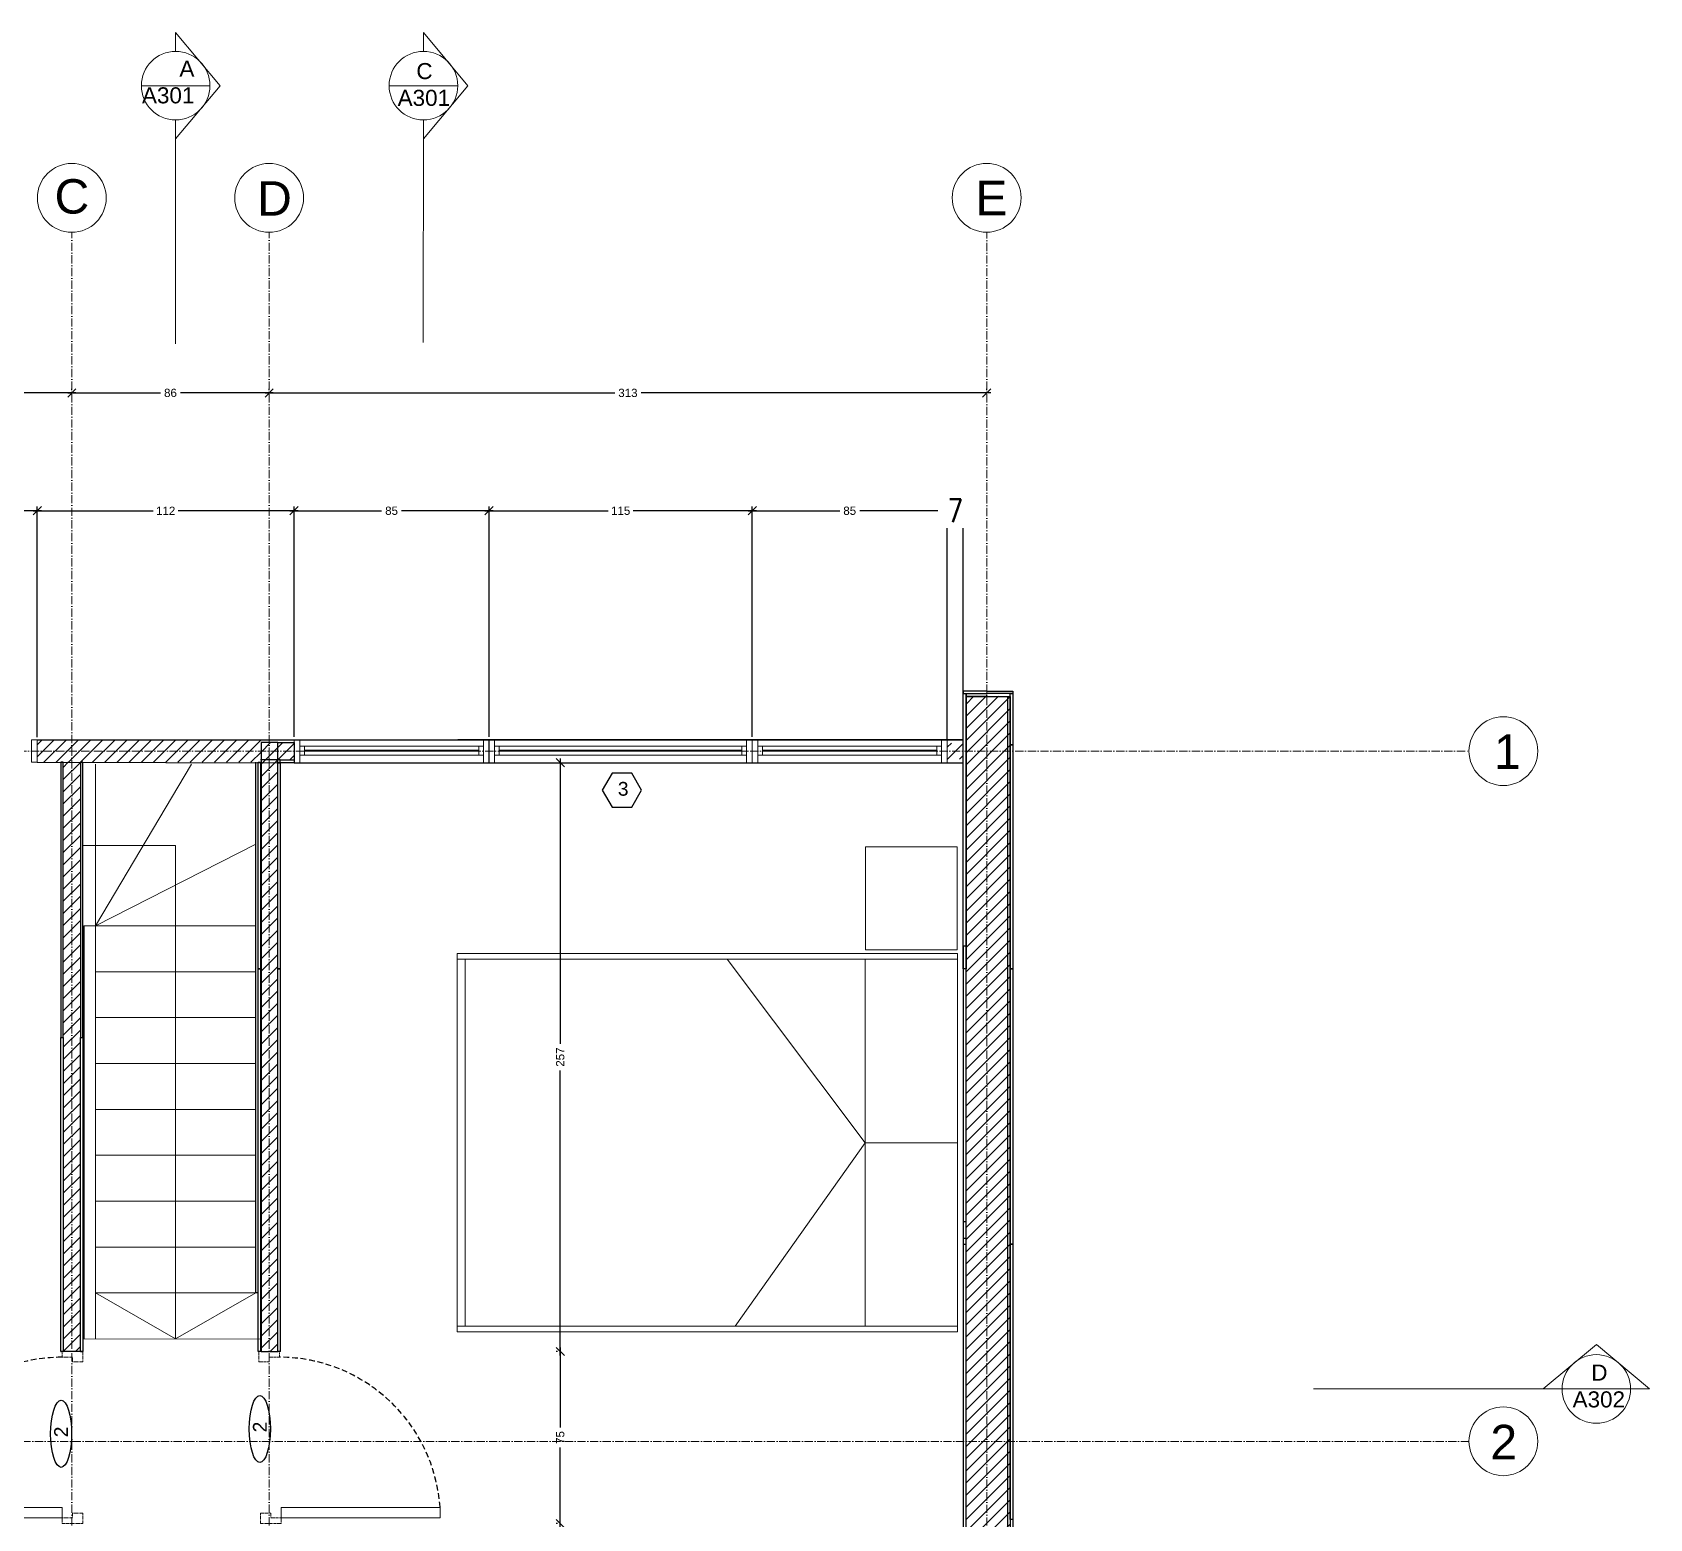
# Model space of a CAD drawing. Header units: centimetres. Extents: x 1059 to 7420, y -439 to 4439.
# Drawn here: x 3537 to 4242, y 3742 to 4390 of the extents above; entities that cross this region are included whole.
import ezdxf

# ---------------------------------------------------------------- set-up
doc = ezdxf.new("R2010")
doc.units = ezdxf.units.CM
doc.header["$MEASUREMENT"] = 0
for name, pattern in [('ACAD_ISO10W100', [18, 12, -3, 0, -3]), ('CENTER', [2, 1.25, -0.25, 0.25, -0.25]), ('HIDDEN', [0.375, 0.25, -0.125])]:
    doc.linetypes.add(name, pattern=pattern)
doc.layers.add('ARREDI', color=8, linetype='Continuous', lineweight=18)
doc.layers.add('CAMPITURE', color=7, linetype='Continuous', lineweight=25)
for name, color, linetype in [('INFISSI', 4, 'Continuous'), ('NUMERAZIONE', 30, 'Continuous'), ('quote nuove', 2, 'Continuous'), ('STRUTTURA', 1, 'Continuous')]:
    doc.layers.add(name, color=color, linetype=linetype)
doc.layers.get('0').off()
doc.styles.add('ARIAL', font='Arial.ttf')
doc.styles.add('E-ROMANS', font='romans.shx', dxfattribs={"width": 0.8})
doc.styles.get("Standard").update_dxf_attribs({"font": 'Arial.ttf'})
doc.dimstyles.new('Copia di 1', dxfattribs={"dimscale": 0.001, "dimtxt": 10000, "dimasz": 4000, "dimexe": 1.2, "dimexo": 1, "dimgap": 0.1, "dimtad": 0, "dimtoh": 1, "dimdec": 0, "dimzin": 0, "dimdsep": 46, "dimtxsty": 'E-ROMANS', "dimblk": 'OBLIQUE', "dimcen": 1.2, "dimclrd": 256, "dimclre": 256, "dimclrt": 256, "dimadec": 0, "dimazin": 0, "dimtfac": 1, "dimtdec": 0, "dimtmove": 1, "dimatfit": 3, "dimldrblk": 'OPEN90', "dimfxl": 1, "dimtfill": 1, "dimtolj": 1, "dimtzin": 0, "dimlwd": 0, "dimarcsym": 0})
doc.dimstyles.new('TICK_36', dxfattribs={"dimtxt": 3.6, "dimasz": 3.6, "dimexe": 1.8, "dimexo": 1.2, "dimgap": 1.8, "dimtad": 0, "dimdec": 0, "dimzin": 0, "dimdsep": 46, "dimtxsty": 'ARIAL', "dimblk": 'OBLIQUE', "dimcen": 1.8, "dimdle": 1.8, "dimclrd": 256, "dimclrt": 256, "dimadec": 0, "dimazin": 0, "dimtfac": 1, "dimtdec": 0, "dimtmove": 1, "dimatfit": 3, "dimldrblk": 'OPEN90', "dimfxl": 1, "dimtfill": 1, "dimtolj": 1, "dimtzin": 0, "dimarcsym": 0})
pattern_1 = [(45, (-311.728, 3670.2875), (-2.6516504, 2.6516504), [])]

# ---------------------------------------------------------------- blocks, each defined once
blk = doc.blocks.new('_Oblique')
at = {"color": 0, "linetype": 'ByBlock', "lineweight": -2}
blk.add_line((-0.5, -0.5), (0.5, 0.5), dxfattribs=at)
blk = doc.blocks.new('*D517')
at = {"layer": 'quote nuove', "lineweight": -2, "transparency": 16777216}
for p, q in [((3320.97, 4232.36), (3432.87, 4232.36)), ((3555.73, 4232.36), (3443.83, 4232.36))]:
    blk.add_line(p, q, dxfattribs=at)
at = {"layer": 'quote nuove', "color": 0, "lineweight": -2, "transparency": 16777216}
for p, q in [((3322.77, 4233.56), (3322.77, 4234.16)), ((3553.93, 4233.56), (3553.93, 4234.16))]:
    blk.add_line(p, q, dxfattribs=at)
at = {"layer": 'quote nuove', "lineweight": -2, "transparency": 16777216, "xscale": 3.6, "yscale": 3.6, "zscale": 3.6, "rotation": 180}
blk.add_blockref('_Oblique', (3322.77, 4232.36), dxfattribs=at)
at = {"layer": 'quote nuove', "lineweight": -2, "transparency": 16777216, "xscale": 3.6, "yscale": 3.6, "zscale": 3.6}
blk.add_blockref('_Oblique', (3553.93, 4232.36), dxfattribs=at)
at = {"layer": 'quote nuove', "lineweight": 0, "transparency": 16777216, "insert": (3438.35, 4232.36), "char_height": 3.6, "attachment_point": 5, "style": 'ARIAL', "bg_fill": 3, "box_fill_scale": 1.25, "bg_fill_color": 256, "bg_fill_true_color": 13158600, "bg_fill_transparency": 0}
blk.add_mtext('\\A1;231', dxfattribs=at)
blk = doc.blocks.new('_Open90')
at = {"color": 0, "linetype": 'ByBlock', "lineweight": -2}
for p, q in [((0, 0), (-1, 0)), ((-0.5, 0.5), (0, 0)), ((0, 0), (-0.5, -0.5))]:
    blk.add_line(p, q, dxfattribs=at)
blk = doc.blocks.new('*D518')
at = {"layer": 'quote nuove', "lineweight": -2, "transparency": 16777216}
for p, q in [((3552.13, 4232.36), (3592.57, 4232.36)), ((3641.73, 4232.36), (3601.28, 4232.36))]:
    blk.add_line(p, q, dxfattribs=at)
at = {"layer": 'quote nuove', "color": 0, "lineweight": -2, "transparency": 16777216}
for p, q in [((3553.93, 4233.56), (3553.93, 4234.16)), ((3639.93, 4233.56), (3639.93, 4234.16))]:
    blk.add_line(p, q, dxfattribs=at)
at = {"layer": 'quote nuove', "lineweight": -2, "transparency": 16777216, "xscale": 3.6, "yscale": 3.6, "zscale": 3.6, "rotation": 180}
blk.add_blockref('_Oblique', (3553.93, 4232.36), dxfattribs=at)
at = {"layer": 'quote nuove', "lineweight": -2, "transparency": 16777216, "xscale": 3.6, "yscale": 3.6, "zscale": 3.6}
blk.add_blockref('_Oblique', (3639.93, 4232.36), dxfattribs=at)
at = {"layer": 'quote nuove', "lineweight": 0, "transparency": 16777216, "insert": (3596.93, 4232.36), "char_height": 3.6, "attachment_point": 5, "style": 'ARIAL', "bg_fill": 3, "box_fill_scale": 1.25, "bg_fill_color": 256, "bg_fill_true_color": 13158600, "bg_fill_transparency": 0}
blk.add_mtext('\\A1;86', dxfattribs=at)
blk = doc.blocks.new('*D519')
at = {"layer": 'quote nuove', "lineweight": -2, "transparency": 16777216}
for p, q in [((3638.13, 4232.36), (3790.55, 4232.36)), ((3954.48, 4232.36), (3802.06, 4232.36))]:
    blk.add_line(p, q, dxfattribs=at)
at = {"layer": 'quote nuove', "color": 0, "lineweight": -2, "transparency": 16777216}
for p, q in [((3639.93, 4233.56), (3639.93, 4234.16)), ((3952.68, 4233.56), (3952.68, 4234.16))]:
    blk.add_line(p, q, dxfattribs=at)
at = {"layer": 'quote nuove', "lineweight": -2, "transparency": 16777216, "xscale": 3.6, "yscale": 3.6, "zscale": 3.6, "rotation": 180}
blk.add_blockref('_Oblique', (3639.93, 4232.36), dxfattribs=at)
at = {"layer": 'quote nuove', "lineweight": -2, "transparency": 16777216, "xscale": 3.6, "yscale": 3.6, "zscale": 3.6}
blk.add_blockref('_Oblique', (3952.68, 4232.36), dxfattribs=at)
at = {"layer": 'quote nuove', "lineweight": 0, "transparency": 16777216, "insert": (3796.3, 4232.36), "char_height": 3.6, "attachment_point": 5, "style": 'ARIAL', "bg_fill": 3, "box_fill_scale": 1.25, "bg_fill_color": 256, "bg_fill_true_color": 13158600, "bg_fill_transparency": 0}
blk.add_mtext('\\A1;313', dxfattribs=at)
blk = doc.blocks.new('*D598')
at = {"layer": 'quote nuove', "color": 0, "lineweight": -2, "transparency": 16777216}
for p, q in [((3763.68, 4071.2), (3768.62, 4071.2)), ((3765.62, 3814.58), (3765.02, 3814.58))]:
    blk.add_line(p, q, dxfattribs=at)
at = {"layer": 'quote nuove', "lineweight": -2, "transparency": 16777216}
for p, q in [((3766.82, 4073), (3766.82, 3948.72)), ((3766.82, 3812.78), (3766.82, 3937.06))]:
    blk.add_line(p, q, dxfattribs=at)
at = {"layer": 'quote nuove', "lineweight": -2, "transparency": 16777216, "xscale": 3.6, "yscale": 3.6, "zscale": 3.6}
for p, rotation in [((3766.82, 4071.2), 90), ((3766.82, 3814.58), 270)]:
    blk.add_blockref('_Oblique', p, dxfattribs=dict(at, rotation=rotation))
at = {"layer": 'quote nuove', "lineweight": 0, "transparency": 16777216, "insert": (3766.82, 3942.89), "char_height": 3.6, "attachment_point": 5, "rotation": 90, "style": 'ARIAL', "bg_fill": 3, "box_fill_scale": 1.25, "bg_fill_color": 256, "bg_fill_true_color": 13158600, "bg_fill_transparency": 0}
blk.add_mtext('\\A1;257', dxfattribs=at)
blk = doc.blocks.new('*D530')
at = {"layer": 'quote nuove', "lineweight": -2, "transparency": 16777216}
for p, q in [((3452.38, 4180.99), (3492.17, 4180.99)), ((3540.68, 4180.99), (3500.88, 4180.99))]:
    blk.add_line(p, q, dxfattribs=at)
at = {"layer": 'quote nuove', "color": 0, "lineweight": -2, "transparency": 16777216}
for p, q in [((3454.18, 4082.3), (3454.18, 4182.79)), ((3538.88, 4082.3), (3538.88, 4182.79))]:
    blk.add_line(p, q, dxfattribs=at)
at = {"layer": 'quote nuove', "lineweight": -2, "transparency": 16777216, "xscale": 3.6, "yscale": 3.6, "zscale": 3.6, "rotation": 180}
blk.add_blockref('_Oblique', (3454.18, 4180.99), dxfattribs=at)
at = {"layer": 'quote nuove', "lineweight": -2, "transparency": 16777216, "xscale": 3.6, "yscale": 3.6, "zscale": 3.6}
blk.add_blockref('_Oblique', (3538.88, 4180.99), dxfattribs=at)
at = {"layer": 'quote nuove', "lineweight": 0, "transparency": 16777216, "insert": (3496.53, 4180.99), "char_height": 3.6, "attachment_point": 5, "style": 'ARIAL', "bg_fill": 3, "box_fill_scale": 1.25, "bg_fill_color": 256, "bg_fill_true_color": 13158600, "bg_fill_transparency": 0}
blk.add_mtext('\\A1;85', dxfattribs=at)
blk = doc.blocks.new('*D602')
at = {"layer": 'quote nuove', "lineweight": -2, "transparency": 16777216}
for p, q in [((3537.08, 4180.99), (3589.45, 4180.99)), ((3652.6, 4180.99), (3600.22, 4180.99))]:
    blk.add_line(p, q, dxfattribs=at)
at = {"layer": 'quote nuove', "color": 0, "lineweight": -2, "transparency": 16777216}
for p, q in [((3538.88, 4082.3), (3538.88, 4182.79)), ((3650.8, 4082.41), (3650.8, 4182.79))]:
    blk.add_line(p, q, dxfattribs=at)
at = {"layer": 'quote nuove', "lineweight": -2, "transparency": 16777216, "xscale": 3.6, "yscale": 3.6, "zscale": 3.6, "rotation": 180}
blk.add_blockref('_Oblique', (3538.88, 4180.99), dxfattribs=at)
at = {"layer": 'quote nuove', "lineweight": -2, "transparency": 16777216, "xscale": 3.6, "yscale": 3.6, "zscale": 3.6}
blk.add_blockref('_Oblique', (3650.8, 4180.99), dxfattribs=at)
at = {"layer": 'quote nuove', "lineweight": 0, "transparency": 16777216, "insert": (3594.84, 4180.99), "char_height": 3.6, "attachment_point": 5, "style": 'ARIAL', "bg_fill": 3, "box_fill_scale": 1.25, "bg_fill_color": 256, "bg_fill_true_color": 13158600, "bg_fill_transparency": 0}
blk.add_mtext('\\A1;112', dxfattribs=at)
blk = doc.blocks.new('*D603')
at = {"layer": 'quote nuove', "lineweight": -2, "transparency": 16777216}
for p, q in [((3649, 4180.99), (3688.94, 4180.99)), ((3737.6, 4180.99), (3697.65, 4180.99))]:
    blk.add_line(p, q, dxfattribs=at)
at = {"layer": 'quote nuove', "color": 0, "lineweight": -2, "transparency": 16777216}
for p, q in [((3650.8, 4082.41), (3650.8, 4182.79)), ((3735.8, 4082.4), (3735.8, 4182.79))]:
    blk.add_line(p, q, dxfattribs=at)
at = {"layer": 'quote nuove', "lineweight": -2, "transparency": 16777216, "xscale": 3.6, "yscale": 3.6, "zscale": 3.6, "rotation": 180}
blk.add_blockref('_Oblique', (3650.8, 4180.99), dxfattribs=at)
at = {"layer": 'quote nuove', "lineweight": -2, "transparency": 16777216, "xscale": 3.6, "yscale": 3.6, "zscale": 3.6}
blk.add_blockref('_Oblique', (3735.8, 4180.99), dxfattribs=at)
at = {"layer": 'quote nuove', "lineweight": 0, "transparency": 16777216, "insert": (3693.3, 4180.99), "char_height": 3.6, "attachment_point": 5, "style": 'ARIAL', "bg_fill": 3, "box_fill_scale": 1.25, "bg_fill_color": 256, "bg_fill_true_color": 13158600, "bg_fill_transparency": 0}
blk.add_mtext('\\A1;85', dxfattribs=at)
blk = doc.blocks.new('*D604')
at = {"layer": 'quote nuove', "lineweight": -2, "transparency": 16777216}
for p, q in [((3734, 4180.99), (3787.73, 4180.99)), ((3852.28, 4180.99), (3798.55, 4180.99))]:
    blk.add_line(p, q, dxfattribs=at)
at = {"layer": 'quote nuove', "color": 0, "lineweight": -2, "transparency": 16777216}
for p, q in [((3735.8, 4082.41), (3735.8, 4182.79)), ((3850.48, 4082.41), (3850.48, 4182.79))]:
    blk.add_line(p, q, dxfattribs=at)
at = {"layer": 'quote nuove', "lineweight": -2, "transparency": 16777216, "xscale": 3.6, "yscale": 3.6, "zscale": 3.6, "rotation": 180}
blk.add_blockref('_Oblique', (3735.8, 4180.99), dxfattribs=at)
at = {"layer": 'quote nuove', "lineweight": -2, "transparency": 16777216, "xscale": 3.6, "yscale": 3.6, "zscale": 3.6}
blk.add_blockref('_Oblique', (3850.48, 4180.99), dxfattribs=at)
at = {"layer": 'quote nuove', "lineweight": 0, "transparency": 16777216, "insert": (3793.14, 4180.99), "char_height": 3.6, "attachment_point": 5, "style": 'ARIAL', "bg_fill": 3, "box_fill_scale": 1.25, "bg_fill_color": 256, "bg_fill_true_color": 13158600, "bg_fill_transparency": 0}
blk.add_mtext('\\A1;115', dxfattribs=at)
blk = doc.blocks.new('*D531')
at = {"layer": 'quote nuove', "lineweight": -2, "transparency": 16777216}
for p, q in [((3848.68, 4180.99), (3888.63, 4180.99)), ((3937.28, 4180.99), (3897.34, 4180.99))]:
    blk.add_line(p, q, dxfattribs=at)
at = {"layer": 'quote nuove', "color": 0, "lineweight": -2, "transparency": 16777216}
for p, q in [((3850.48, 4082.41), (3850.48, 4182.79)), ((3935.48, 4082.42), (3935.48, 4182.79))]:
    blk.add_line(p, q, dxfattribs=at)
at = {"layer": 'quote nuove', "lineweight": -2, "transparency": 16777216, "xscale": 3.6, "yscale": 3.6, "zscale": 3.6, "rotation": 180}
blk.add_blockref('_Oblique', (3850.48, 4180.99), dxfattribs=at)
at = {"layer": 'quote nuove', "lineweight": -2, "transparency": 16777216, "xscale": 3.6, "yscale": 3.6, "zscale": 3.6}
blk.add_blockref('_Oblique', (3935.48, 4180.99), dxfattribs=at)
at = {"layer": 'quote nuove', "lineweight": 0, "transparency": 16777216, "insert": (3892.98, 4180.99), "char_height": 3.6, "attachment_point": 5, "style": 'ARIAL', "bg_fill": 3, "box_fill_scale": 1.25, "bg_fill_color": 256, "bg_fill_true_color": 13158600, "bg_fill_transparency": 0}
blk.add_mtext('\\A1;85', dxfattribs=at)
blk = doc.blocks.new('*D605')
at = {"layer": 'quote nuove', "linetype": 'ByBlock', "lineweight": -2, "transparency": 16777216}
for p, q in [((3935.48, 4081.22), (3935.48, 4180.99)), ((3942.48, 4081.2), (3942.48, 4180.99))]:
    blk.add_line(p, q, dxfattribs=at)
at = {"layer": 'quote nuove', "lineweight": 0, "transparency": 16777216}
for p, q in [((3935.48, 4180.99), (3936.31, 4180.99)), ((3942.48, 4180.99), (3941.65, 4180.99))]:
    blk.add_line(p, q, dxfattribs=at)
at = {"layer": 'quote nuove', "lineweight": 0, "transparency": 16777216, "xscale": 4, "yscale": 4, "zscale": 4, "rotation": 180}
blk.add_blockref('_Oblique', (3935.48, 4180.99), dxfattribs=at)
at = {"layer": 'quote nuove', "lineweight": 0, "transparency": 16777216, "xscale": 4, "yscale": 4, "zscale": 4}
blk.add_blockref('_Oblique', (3942.48, 4180.99), dxfattribs=at)
at = {"layer": 'quote nuove', "lineweight": 0, "transparency": 16777216, "insert": (3938.98, 4180.99), "char_height": 10, "attachment_point": 5, "style": 'E-ROMANS', "bg_fill": 3, "box_fill_scale": 1.25, "bg_fill_color": 256, "bg_fill_true_color": 13158600, "bg_fill_transparency": 0}
blk.add_mtext('\\A1;7', dxfattribs=at)
blk = doc.blocks.new('*D539')
at = {"layer": 'quote nuove', "color": 0, "lineweight": -2, "transparency": 16777216}
for p, q in [((3765.62, 3814.58), (3765.02, 3814.58)), ((3765.62, 3739.58), (3765.02, 3739.58))]:
    blk.add_line(p, q, dxfattribs=at)
at = {"layer": 'quote nuove', "lineweight": -2, "transparency": 16777216}
for p, q in [((3766.82, 3816.38), (3766.82, 3781.45)), ((3766.82, 3737.78), (3766.82, 3772.7))]:
    blk.add_line(p, q, dxfattribs=at)
at = {"layer": 'quote nuove', "lineweight": -2, "transparency": 16777216, "xscale": 3.6, "yscale": 3.6, "zscale": 3.6}
for p, rotation in [((3766.82, 3814.58), 90), ((3766.82, 3739.58), 270)]:
    blk.add_blockref('_Oblique', p, dxfattribs=dict(at, rotation=rotation))
at = {"layer": 'quote nuove', "lineweight": 0, "transparency": 16777216, "insert": (3766.82, 3777.08), "char_height": 3.6, "attachment_point": 5, "rotation": 90, "style": 'ARIAL', "bg_fill": 3, "box_fill_scale": 1.25, "bg_fill_color": 256, "bg_fill_true_color": 13158600, "bg_fill_transparency": 0}
blk.add_mtext('\\A1;75', dxfattribs=at)

msp = doc.modelspace()

# ---------------------------------------------------------------- hatches: boundary and pattern name
at = {"layer": 'CAMPITURE'}
h = msp.add_hatch(dxfattribs=at)
h.set_pattern_fill('ANSI31', color=0, scale=30)
h.set_pattern_definition(pattern_1)
h.paths.add_polyline_path([(3962.83, 4100.24), (3943.68, 4100.1), (3943.68, 3352.5), (3962.88, 3352.5)])
h = msp.add_hatch(dxfattribs=at)
h.set_pattern_fill('ANSI31', color=256, scale=30)
h.set_pattern_definition(pattern_1)
h.paths.add_polyline_path([(3935.48, 4079.74), (3935.48, 4072.72), (3942.48, 4072.71), (3942.48, 4079.74)])
h.paths.add_polyline_path([(3643.68, 4080), (3636.43, 4080), (3636.43, 4072.5), (3636.43, 3814.58), (3643.67, 3814.58), (3643.67, 3981.3), (3643.67, 3981.3)])
h.paths.add_polyline_path([(3636.42, 4081.15), (3538.88, 4081.15), (3538.87, 4071.37), (3636.42, 4071.37)])
h.paths.add_polyline_path([(3454.18, 4081.1), (3334.18, 4081.1), (3334.18, 4079), (3334.18, 4071.5), (3454.18, 4071.5)])
h.paths.add_polyline_path([(3557.68, 4071.46), (3550.18, 4071.46), (3550.18, 3951.5), (3550.18, 3814.58), (3557.68, 3814.58)])
h.paths.add_polyline_path([(3651.44, 3388.12), (3645.78, 3388.03), (3645.78, 3380.38), (3651.44, 3380.38)])
h.paths.add_polyline_path([(3645.73, 3388.03), (3643.63, 3388.03), (3643.68, 3380.43), (3645.78, 3380.43)])
h.paths.add_polyline_path([(3942.48, 3388.2), (3936.12, 3388.2), (3936.12, 3380.2), (3942.48, 3380.2)])
h = msp.add_hatch(dxfattribs=at)
h.set_pattern_fill('ANSI31', color=256, scale=30)
h.set_pattern_definition(pattern_1)
h.paths.add_polyline_path([(3650.8, 4080), (3643.68, 4080), (3643.68, 4072.5), (3644.68, 4072.5), (3650.8, 4072.5)])

# ---------------------------------------------------------------- linework, layer by layer
at = {"layer": 'ARREDI'}
for p, q in [((3599.18, 4035.1), (3558.68, 4035.1)), ((3899.82, 3989.57), (3899.82, 4029.57)), ((3939.82, 4029.57), (3939.82, 3989.57)), ((3564.18, 4000.1), (3564.18, 3940.1)), ((3721.9, 3988.09), (3721.9, 3985.59)), ((3721.9, 3985.59), (3721.9, 3986.84)), ((3721.9, 3905.59), (3721.9, 3985.59)), ((3921.9, 3985.59), (3721.9, 3985.59)), ((3899.73, 3905.59), (3839.58, 3985.59)), ((3899.73, 3905.59), (3899.67, 3985.59)), ((3939.82, 3989.57), (3899.82, 3989.57)), ((3564.18, 3940.1), (3564.18, 3820.1)), ((3721.9, 3905.59), (3721.9, 3825.59)), ((3899.73, 3905.59), (3843.02, 3825.59)), ((3899.73, 3905.59), (3899.69, 3825.59)), ((3899.73, 3905.59), (3939.9, 3905.59)), ((3921.9, 3825.59), (3721.9, 3825.59)), ((3559.18, 3820.1), (3636.18, 3819.98))]:
    msp.add_line(p, q, dxfattribs=at)
at = {"layer": 'ARREDI', "lineweight": 0}
for p, q in [((3899.82, 3989.57), (3899.82, 4034.57)), ((3899.82, 4034.57), (3939.82, 4034.57)), ((3939.82, 4034.57), (3939.82, 4029.57)), ((3721.9, 3988.09), (3939.9, 3988.09)), ((3725.39, 3985.59), (3725.39, 3825.59)), ((3939.9, 3985.59), (3921.9, 3985.59)), ((3939.9, 3988.09), (3939.9, 3985.59)), ((3939.9, 3825.59), (3939.9, 3985.59)), ((3721.9, 3825.59), (3721.9, 3823.09)), ((3721.9, 3823.09), (3939.9, 3823.09)), ((3921.9, 3825.59), (3939.9, 3825.59)), ((3939.9, 3823.09), (3939.9, 3825.59))]:
    msp.add_line(p, q, dxfattribs=at)
at = {"layer": 'ARREDI'}
for points in [[(3564.18, 4000.1), (3564.18, 4070.5)], [(3564.18, 4000.1), (3606.11, 4070.5)], [(3564.18, 4000.1), (3634.18, 4035.62)], [(3599.18, 3820.1), (3599.18, 4035.1)], [(3564.18, 4000.1), (3559.18, 4000.1)], [(3564.18, 4000.1), (3634.18, 4000.1)], [(3564.18, 3980.1), (3634.18, 3980.1)], [(3564.18, 3960.1), (3634.18, 3960.1)], [(3564.18, 3940.1), (3634.18, 3940.1)], [(3564.18, 3920.1), (3634.18, 3920.1)], [(3564.18, 3900.1), (3634.18, 3900.1)], [(3564.18, 3880.1), (3634.18, 3880.1)], [(3564.18, 3860.1), (3634.18, 3860.1)], [(3564.18, 3840.1), (3634.18, 3840.1)], [(3634.18, 3840.1), (3599.18, 3820.1), (3564.18, 3840.1)]]:
    msp.add_lwpolyline(points, dxfattribs=at)
at = {"layer": 'INFISSI', "color": 4, "linetype": 'ByBlock', "lineweight": 0}
for p, q in [((3650.8, 4081.21), (3735.8, 4081.21)), ((3738.15, 4081.2), (3850.48, 4081.21)), ((3751.63, 4081.2), (3836.63, 4081.2)), ((3850.48, 4081.21), (3935.48, 4081.21)), ((3650.8, 4071.21), (3735.8, 4071.21)), ((3738.15, 4071.2), (3850.48, 4071.21)), ((3751.63, 4071.2), (3836.63, 4071.2)), ((3850.48, 4071.21), (3935.48, 4071.21))]:
    msp.add_line(p, q, dxfattribs=at)
at = {"layer": 'INFISSI', "linetype": 'ByBlock'}
for p, q in [((3650.8, 4081.2), (3942.48, 4081.2)), ((3650.8, 4071.21), (3942.48, 4071.2))]:
    msp.add_line(p, q, dxfattribs=at)
at = {"layer": 'INFISSI', "color": 4, "lineweight": 0}
for p, q in [((3653.3, 4076.45), (3653.3, 4074.45)), ((3655.3, 4074.45), (3653.3, 4074.45)), ((3653.3, 4074.45), (3655.87, 4074.45)), ((3655.3, 4076.2), (3655.3, 4076.7)), ((3655.3, 4076.7), (3731.3, 4076.7)), ((3731.3, 4076.2), (3655.3, 4076.2)), ((3731.3, 4074.45), (3655.3, 4074.45)), ((3731.3, 4076.7), (3730.11, 4076.7)), ((3730.11, 4076.2), (3731.3, 4076.2)), ((3731.3, 4076.45), (3731.3, 4076.7)), ((3731.3, 4074.45), (3733.3, 4074.45)), ((3738.15, 4076.45), (3738.15, 4074.45)), ((3738.15, 4074.45), (3740.6, 4074.45)), ((3740.15, 4074.45), (3738.15, 4074.45)), ((3740.15, 4076.2), (3740.15, 4076.7)), ((3740.15, 4076.7), (3845.98, 4076.7)), ((3816.15, 4076.7), (3814.97, 4076.7)), ((3814.97, 4076.2), (3816.15, 4076.2)), ((3845.98, 4074.45), (3847.98, 4074.45)), ((3852.98, 4076.45), (3852.98, 4074.45)), ((3854.98, 4074.45), (3852.98, 4074.45)), ((3852.98, 4074.45), (3855.46, 4074.45)), ((3854.98, 4076.2), (3854.98, 4076.7)), ((3854.98, 4076.7), (3930.98, 4076.7)), ((3930.98, 4076.2), (3854.98, 4076.2)), ((3930.98, 4074.45), (3854.98, 4074.45)), ((3930.98, 4076.7), (3929.8, 4076.7)), ((3929.8, 4076.2), (3930.98, 4076.2)), ((3930.98, 4076.45), (3930.98, 4076.7)), ((3930.98, 4074.45), (3932.98, 4074.45))]:
    msp.add_line(p, q, dxfattribs=at)
msp.add_lwpolyline([(3538.88, 4081.1), (3536.38, 4081.1), (3536.38, 4071.5), (3538.88, 4071.5)], close=True, dxfattribs=at)
at = {"layer": 'INFISSI', "color": 4, "linetype": 'ByBlock', "lineweight": 0}
for points in [[(3650.8, 4081.21), (3653.3, 4081.21), (3653.3, 4071.21), (3650.8, 4071.21)], [(3733.3, 4081.21), (3735.8, 4081.21), (3735.8, 4071.21), (3733.3, 4071.21)], [(3735.65, 4081.21), (3738.15, 4081.21), (3738.15, 4071.21), (3735.65, 4071.21)], [(3847.98, 4081.21), (3850.48, 4081.21), (3850.48, 4071.21), (3847.98, 4071.21)], [(3850.48, 4081.21), (3852.98, 4081.21), (3852.98, 4071.21), (3850.48, 4071.21)], [(3932.98, 4081.21), (3935.48, 4081.21), (3935.48, 4071.21), (3932.98, 4071.21)]]:
    msp.add_lwpolyline(points, close=True, dxfattribs=at)
at = {"layer": 'INFISSI', "linetype": 'ByBlock'}
msp.add_lwpolyline([(3726.68, 4071.2), (3942.48, 4071.2), (3942.48, 4081.2), (3722.18, 4081.2)], dxfattribs=at)
at = {"layer": 'INFISSI', "color": 4, "linetype": 'CENTER', "lineweight": 0}
for points in [[(3549.68, 3812.08), (3549.68, 3814.58), (3558.68, 3814.58), (3558.68, 3810.08), (3554.18, 3810.08), (3554.18, 3812.08), (3549.68, 3812.08)], [(3644.43, 3812.08), (3644.43, 3814.58), (3635.43, 3814.58), (3635.43, 3810.08), (3639.93, 3810.08), (3639.93, 3812.08), (3644.43, 3812.08)], [(3549.68, 3742.08), (3549.68, 3739.58), (3558.68, 3739.58), (3558.68, 3744.08), (3554.18, 3744.08), (3554.18, 3742.08), (3549.68, 3742.08)], [(3645.17, 3742.08), (3645.17, 3739.58), (3636.17, 3739.58), (3636.17, 3744.08), (3640.67, 3744.08), (3640.67, 3742.08), (3645.17, 3742.08)]]:
    msp.add_lwpolyline(points, dxfattribs=at)
at = {"layer": 'INFISSI', "color": 4, "linetype": 'Continuous', "lineweight": 0}
for points in [[(3479.68, 3746.58), (3549.68, 3746.58), (3549.68, 3742.08), (3479.68, 3742.08), (3479.68, 3746.58)], [(3714.43, 3746.58), (3645.17, 3746.58), (3645.17, 3742.08), (3714.43, 3742.08), (3714.43, 3746.58)]]:
    msp.add_lwpolyline(points, dxfattribs=at)
at = {"layer": 'INFISSI', "color": 4, "linetype": 'HIDDEN', "lineweight": -2, "ltscale": 10}
for centre, start, end in [((3549.78, 3741.81), 90.08643, 176.10934), ((3644.32, 3741.81), 3.89066, 89.91357)]:
    msp.add_arc(centre, 70.27, start, end, dxfattribs=at)
at = {"layer": 'NUMERAZIONE', "lineweight": 0}
for p, q in [((3618.57, 4366.27), (3599.18, 4389.51)), ((3599.18, 4389.51), (3599.18, 4381.22)), ((3726.57, 4366.27), (3707.18, 4389.51)), ((3707.18, 4389.51), (3707.18, 4381.22)), ((3614.13, 4366.27), (3584.22, 4366.27)), ((3618.57, 4366.27), (3599.18, 4343.03)), ((3722.13, 4366.27), (3692.23, 4366.27)), ((3726.57, 4366.27), (3707.18, 4343.03)), ((3599.18, 4351.32), (3599.18, 4343.03)), ((3707.18, 4351.32), (3707.09, 4254.27)), ((3599.18, 4343.03), (3599.18, 4253.76)), ((4218.39, 3817.64), (4195.15, 3798.25)), ((4218.39, 3817.64), (4241.63, 3798.25)), ((4195.15, 3798.25), (4095.15, 3798.25)), ((4195.15, 3798.25), (4241.63, 3798.25))]:
    msp.add_line(p, q, dxfattribs=at)
at = {"layer": 'NUMERAZIONE'}
msp.add_lwpolyline([(3802.24, 4059.16), (3797.96, 4066.57), (3789.41, 4066.57), (3785.14, 4059.16), (3789.41, 4051.76), (3797.96, 4051.76)], close=True, dxfattribs=at)
at = {"layer": 'NUMERAZIONE', "lineweight": 0}
for centre in [(3599.18, 4366.27), (3707.18, 4366.27), (4218.39, 3798.25)]:
    msp.add_circle(centre, 14.95, dxfattribs=at)
at = {"layer": 'NUMERAZIONE'}
for centre in [(3549.27, 3778.7), (3635.87, 3780.83)]:
    msp.add_ellipse(centre, major_axis=(0, 14.61), ratio=0.314087, dxfattribs=at)
at = {"layer": 'quote nuove', "color": 253, "linetype": 'ACAD_ISO10W100', "lineweight": 0, "ltscale": 0.3}
for p, q in [((3553.92, 3150.24), (3553.93, 4302.41)), ((3639.92, 3150.24), (3639.93, 4302.41)), ((3952.69, 3150.2), (3952.68, 4302.41)), ((3112.57, 4076.25), (4162.88, 4076.25))]:
    msp.add_line(p, q, dxfattribs=at)
at = {"layer": 'quote nuove', "color": 253, "lineweight": 0}
for centre in [(3553.92, 4317.36), (3639.92, 4317.36), (3952.68, 4317.41), (4177.88, 4076.25), (4177.88, 3775.45)]:
    msp.add_circle(centre, 15, dxfattribs=at)
at = {"layer": 'STRUTTURA', "linetype": 'ByBlock', "lineweight": -2}
for p, q in [((3935.48, 4081.2), (3942.48, 4081.2)), ((3935.48, 4071.21), (3942.48, 4071.2))]:
    msp.add_line(p, q, dxfattribs=at)
at = {"layer": 'STRUTTURA'}
for p, q in [((3538.88, 4071.5), (3650.8, 4071.21)), ((3644.68, 4072.5), (3636.18, 4072.5)), ((3644.68, 4072.5), (3650.8, 4072.5)), ((3644.68, 4071.21), (3644.68, 4072.5)), ((3650.8, 4071.21), (3644.68, 4071.21)), ((3644.68, 4071.21), (3644.68, 4071.21)), ((3964.08, 4070.5), (3964.08, 3980.5)), ((3559.18, 4000.1), (3559.18, 3940.1)), ((3964.08, 3935.5), (3964.08, 3735.5)), ((3549.18, 3814.58), (3550.18, 3814.58)), ((3557.68, 3814.58), (3550.18, 3814.58)), ((3557.68, 3814.58), (3558.68, 3814.58)), ((3636.43, 3814.58), (3635.43, 3814.58)), ((3636.43, 3814.58), (3643.92, 3814.58)), ((3644.92, 3814.58), (3643.93, 3814.58))]:
    msp.add_line(p, q, dxfattribs=at)
for points in [[(3952.68, 4102.4), (3942.47, 4102.4), (3942.47, 4101.3), (3952.68, 4101.3)], [(3952.68, 4100.1), (3943.68, 4100.1), (3943.68, 4101.3), (3952.68, 4101.3)], [(3952.68, 4102.4), (3964.08, 4102.4), (3964.08, 4101.3), (3952.68, 4101.3)], [(3952.68, 4100.1), (3962.88, 4100.1), (3962.88, 4101.3), (3952.68, 4101.3)], [(3635.18, 3840.1), (3634.18, 3840.1), (3634.18, 4071.5)], [(3559.18, 3940.1), (3559.18, 3820.1), (3559.18, 3820.1)], [(3943.68, 3674.3), (3943.68, 3863.8), (3942.48, 3863.8), (3942.48, 3674.3)]]:
    msp.add_lwpolyline(points, dxfattribs=at)
for points in [[(3942.48, 3981.3), (3942.48, 4101.3), (3943.68, 4101.3), (3943.68, 3981.3)], [(3962.88, 3352.5), (3943.68, 3352.5), (3943.68, 4100.1), (3962.88, 4100.1)], [(3943.68, 4100.1), (3961.68, 4100.1), (3961.68, 3352.5), (3943.68, 3352.5)], [(3962.88, 4079), (3962.88, 4101.3), (3964.08, 4101.3), (3964.08, 4079)], [(3636.43, 3814.58), (3643.68, 3814.58), (3643.68, 4080), (3636.43, 4080)], [(3643.68, 4080), (3650.8, 4080), (3650.8, 4071.21), (3643.68, 4071.21)], [(3962.88, 3981.3), (3962.88, 4079), (3964.08, 4079), (3964.08, 3981.3)], [(3549.18, 3951.5), (3550.18, 3951.5), (3550.18, 4071.5), (3549.18, 4071.5)], [(3557.68, 3951.5), (3558.68, 3951.5), (3558.68, 4071.5), (3557.68, 4071.5)], [(3636.18, 4071.5), (3636.18, 3981.3), (3635.18, 3981.3), (3635.18, 4071.5)], [(3644.68, 4071.21), (3644.67, 3981.3), (3643.67, 3981.3), (3643.68, 4071.21)], [(3943.68, 3871.2), (3943.68, 3991.2), (3942.48, 3991.2), (3942.48, 3871.2)], [(3636.18, 3981.3), (3636.17, 3814.58), (3635.17, 3814.58), (3635.18, 3981.3)], [(3644.67, 3981.3), (3644.67, 3814.58), (3643.67, 3814.58), (3643.67, 3981.3)], [(3943.68, 3861.3), (3943.68, 3981.3), (3942.48, 3981.3), (3942.48, 3861.3)], [(3962.88, 3861.3), (3962.88, 3981.3), (3964.08, 3981.3), (3964.08, 3861.3)], [(3549.18, 3951.5), (3550.18, 3951.5), (3550.18, 3814.58), (3549.18, 3814.58)], [(3557.68, 3951.5), (3558.68, 3951.5), (3558.68, 3814.58), (3557.68, 3814.58)], [(3962.88, 3741.3), (3962.88, 3861.3), (3964.08, 3861.3), (3964.08, 3741.3)]]:
    msp.add_lwpolyline(points, close=True, dxfattribs=at)

# ---------------------------------------------------------------- texts
at = {"layer": 'NUMERAZIONE', "lineweight": 0, "char_height": 7}
for s, insert, attachment_point in [('   A      \\PA301', (3607.35, 4377.23), 3), ('\\pi-7,l7;   C\\PA301', (3695.94, 4376.13), 1), ('   D\\PA302', (4208.05, 3808.88), 1)]:
    msp.add_mtext_dynamic_manual_height_columns(s, width=18.8196, gutter_width=12.5, heights=[0], dxfattribs=dict(at, insert=insert, attachment_point=attachment_point))
at = {"layer": 'NUMERAZIONE', "ltscale": 0.1, "insert": (3791.91, 4062.81), "char_height": 6, "attachment_point": 1}
msp.add_mtext_dynamic_manual_height_columns('3', width=0.5819, gutter_width=12.5, heights=[0], dxfattribs=at)
at = {"layer": 'NUMERAZIONE', "ltscale": 0.1, "char_height": 6, "attachment_point": 1, "rotation": 90}
for insert in [(3546.25, 3777.2), (3632.86, 3779.33)]:
    msp.add_mtext_dynamic_manual_height_columns('2', width=0.5819, gutter_width=12.5, heights=[0], dxfattribs=dict(at, insert=insert))
at = {"layer": 'quote nuove', "color": 253, "lineweight": 0, "insert": (3546.41, 4325.51), "char_height": 15, "attachment_point": 1, "style": 'ARIAL'}
msp.add_mtext_dynamic_manual_height_columns('{\\fArial|b0|i0|c0|p0;C} ', width=15.1923, gutter_width=12.5, heights=[0], dxfattribs=at)
at = {"layer": 'quote nuove', "color": 253, "lineweight": 0, "char_height": 15, "attachment_point": 1}
for s, insert in [('D', (3634.7, 4324.63)), ('E', (3947.77, 4324.8)), ('1', (4173.78, 4083.52)), ('2', (4172.21, 3782.62))]:
    msp.add_mtext_dynamic_manual_height_columns(s, width=15.1923, gutter_width=12.5, heights=[0], dxfattribs=dict(at, insert=insert))

# ---------------------------------------------------------------- next in the draw order: dimensions: what is measured, and where the dimension line sits
at = {"layer": 'quote nuove', "color": 253, "lineweight": 0}
for base, p1, p2, picture, middle in [((3553.93, 4232.36), (3322.77, 4232.36), (3553.93, 4232.36), '*D517', (3438.35, 4232.36)), ((3538.88, 4180.99), (3454.18, 4081.1), (3538.88, 4081.1), '*D530', (3496.53, 4180.99))]:
    dim = msp.add_linear_dim(base=base, p1=p1, p2=p2, dimstyle='TICK_36', dxfattribs=at)
    dim.commit()
    dim.dimension.update_dxf_attribs({"geometry": picture, "text_midpoint": middle})
dim = msp.add_linear_dim(base=(3766.82, 4071.2), p1=(3766.82, 3814.58), p2=(3762.48, 4071.2), angle=90, dimstyle='TICK_36', dxfattribs=at)
dim.commit()
dim.dimension.update_dxf_attribs({"geometry": '*D598', "text_midpoint": (3766.82, 3942.89)})

# ---------------------------------------------------------------- next in the draw order: linework, layer by layer
at = {"layer": 'INFISSI', "color": 4, "lineweight": 0}
for p, q in [((3845.98, 4076.2), (3740.15, 4076.2)), ((3845.98, 4074.45), (3740.15, 4074.45))]:
    msp.add_line(p, q, dxfattribs=at)

# ---------------------------------------------------------------- next in the draw order: dimensions: what is measured, and where the dimension line sits
at = {"layer": 'quote nuove', "color": 253, "lineweight": 0}
for base, p1, p2, picture, middle in [((3639.93, 4232.36), (3553.93, 4232.36), (3639.93, 4232.36), '*D518', (3596.93, 4232.36)), ((3650.8, 4180.99), (3538.88, 4081.1), (3650.8, 4081.21), '*D602', (3594.84, 4180.99))]:
    dim = msp.add_linear_dim(base=base, p1=p1, p2=p2, dimstyle='TICK_36', dxfattribs=at)
    dim.commit()
    dim.dimension.update_dxf_attribs({"geometry": picture, "text_midpoint": middle})
dim = msp.add_linear_dim(base=(3766.82, 3814.58), p1=(3766.82, 3739.58), p2=(3766.82, 3814.58), angle=90, dimstyle='TICK_36', dxfattribs=at)
dim.commit()
dim.dimension.update_dxf_attribs({"geometry": '*D539', "text_midpoint": (3766.82, 3777.08)})

# ---------------------------------------------------------------- next in the draw order: linework, layer by layer
at = {"layer": 'quote nuove', "color": 253, "linetype": 'ACAD_ISO10W100', "lineweight": 0, "ltscale": 0.3}
msp.add_line((4162.88, 3775.35), (3112.57, 3775.35), dxfattribs=at)

# ---------------------------------------------------------------- next in the draw order: dimensions: what is measured, and where the dimension line sits
at = {"layer": 'quote nuove', "color": 253, "lineweight": 0}
for base, p1, p2, picture, middle in [((3952.68, 4232.36), (3639.93, 4232.36), (3952.68, 4232.36), '*D519', (3796.3, 4232.36)), ((3735.8, 4180.99), (3650.8, 4081.21), (3735.8, 4081.2), '*D603', (3693.3, 4180.99))]:
    dim = msp.add_linear_dim(base=base, p1=p1, p2=p2, dimstyle='TICK_36', dxfattribs=at)
    dim.commit()
    dim.dimension.update_dxf_attribs({"geometry": picture, "text_midpoint": middle})

# ---------------------------------------------------------------- next in the draw order: linework, layer by layer
at = {"layer": 'INFISSI', "color": 4, "lineweight": 0}
for p, q in [((3653.3, 4078.45), (3655.3, 4078.45)), ((3655.3, 4078.45), (3655.3, 4074.45))]:
    msp.add_line(p, q, dxfattribs=at)
at = {"layer": 'STRUTTURA'}
msp.add_line((3538.88, 4081.1), (3650.8, 4081.21), dxfattribs=at)

# ---------------------------------------------------------------- next in the draw order: dimensions: what is measured, and where the dimension line sits
at = {"layer": 'quote nuove', "color": 253, "lineweight": 0}
dim = msp.add_linear_dim(base=(3850.48, 4180.99), p1=(3735.8, 4081.21), p2=(3850.48, 4081.21), dimstyle='TICK_36', dxfattribs=at)
dim.commit()
dim.dimension.update_dxf_attribs({"geometry": '*D604', "text_midpoint": (3793.14, 4180.99)})

# ---------------------------------------------------------------- next in the draw order: linework, layer by layer
at = {"layer": 'INFISSI', "color": 4, "lineweight": 0}
for p, q in [((3655.3, 4078.45), (3731.3, 4078.45)), ((3733.3, 4078.45), (3731.3, 4078.45)), ((3731.3, 4078.45), (3731.3, 4074.45)), ((3731.3, 4078.45), (3731.3, 4074.45)), ((3733.3, 4076.45), (3733.3, 4078.45)), ((3738.15, 4078.45), (3740.15, 4078.45)), ((3740.15, 4078.45), (3740.15, 4074.45))]:
    msp.add_line(p, q, dxfattribs=at)

# ---------------------------------------------------------------- next in the draw order: dimensions: what is measured, and where the dimension line sits
at = {"layer": 'quote nuove', "color": 253, "lineweight": 0}
dim = msp.add_linear_dim(base=(3935.48, 4180.99), p1=(3850.48, 4081.21), p2=(3935.48, 4081.22), dimstyle='TICK_36', dxfattribs=at)
dim.commit()
dim.dimension.update_dxf_attribs({"geometry": '*D531', "text_midpoint": (3892.98, 4180.99)})

# ---------------------------------------------------------------- next in the draw order: linework, layer by layer
at = {"layer": 'INFISSI', "color": 4, "lineweight": 0}
for p, q in [((3740.15, 4078.45), (3845.98, 4078.45)), ((3847.98, 4078.45), (3845.98, 4078.45)), ((3845.98, 4078.45), (3845.98, 4074.45)), ((3847.98, 4076.45), (3847.98, 4078.45)), ((3852.98, 4078.45), (3854.98, 4078.45)), ((3854.98, 4078.45), (3854.98, 4074.45))]:
    msp.add_line(p, q, dxfattribs=at)

# ---------------------------------------------------------------- next in the draw order: dimensions: what is measured, and where the dimension line sits
at = {"layer": 'quote nuove', "color": 253, "lineweight": 0}
dim = msp.add_linear_dim(base=(3935.48, 4180.99), p1=(3942.48, 4081.2), p2=(3935.48, 4081.22), dimstyle='Copia di 1', dxfattribs=at)
dim.commit()
dim.dimension.update_dxf_attribs({"geometry": '*D605', "text_midpoint": (3938.98, 4180.99)})

# ---------------------------------------------------------------- next in the draw order: linework, layer by layer
at = {"layer": 'INFISSI', "color": 4, "lineweight": 0}
for p, q in [((3854.98, 4078.45), (3930.98, 4078.45)), ((3932.98, 4078.45), (3930.98, 4078.45)), ((3930.98, 4078.45), (3930.98, 4074.45)), ((3930.98, 4078.45), (3930.98, 4074.45)), ((3932.98, 4076.45), (3932.98, 4078.45))]:
    msp.add_line(p, q, dxfattribs=at)

doc.saveas('drawing.dxf')
